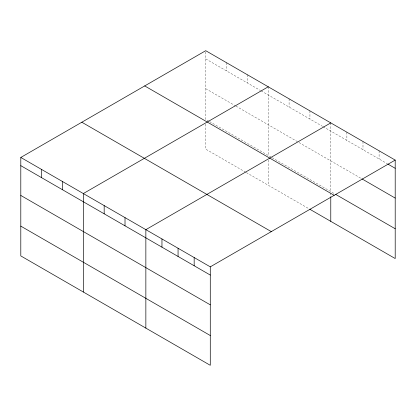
<?xml version="1.0" encoding="UTF-8"?>
<svg xmlns="http://www.w3.org/2000/svg" width="416" height="416" viewBox="0 0 416 416"><rect width="100%" height="100%" fill="white"/><g stroke="black" fill="none" stroke-linecap="round" stroke-linejoin="round"><path stroke-width="0.31" stroke-dasharray="2.08 1.56" d="M209.014 121.269L205.722 119.366L205.722 50.695M205.722 58.9L260.572 90.568M261.123 90.886L322.551 126.35M323.102 126.667L387.426 163.805M205.722 88.686L235.342 105.784M235.893 106.101L298.418 142.199M298.969 142.516L361.322 178.516M209.565 121.586L271.544 157.368M272.09 157.685L334.667 193.814M245.762 172.266L205.722 149.152L205.722 123.9M246.314 172.583L309.936 209.316M379.096 150.784L379.096 158.995M362.991 141.487L362.991 149.698M346.882 132.189L346.882 140.4M330.777 122.892L330.777 191.568M330.777 192.863L330.777 196.097M309.936 110.859L309.936 119.07M289.094 98.826L289.094 107.037M268.252 86.793L268.252 155.47M268.252 159.999L268.252 185.25M247.411 74.76L247.411 82.971M226.569 62.728L226.569 70.938"/><path stroke-width="0.62" d="M210.278 304.845L210.278 266.848L20.8 157.456L20.8 255.913L210.278 365.305L210.278 304.845L20.8 195.447M309.936 209.316L395.2 258.544L395.2 160.087L205.722 50.695L20.8 157.456M268.252 86.793L83.325 193.56L83.325 292.016M330.777 122.892L145.855 229.658L145.855 328.115M210.278 266.848L395.2 160.087M387.982 164.128L395.2 168.298M361.878 178.838L395.2 198.078M335.774 194.454L395.2 228.758M144.7 85.925L334.173 195.317M81.827 122.226L271.3 231.618M20.8 165.667L210.278 275.059M20.8 226.132L210.278 335.525M330.777 196.747L330.777 221.348M194.168 257.551L194.168 265.762M178.064 248.253L178.064 256.464M161.959 238.956L161.959 247.166M125.013 217.625L125.013 225.836M104.172 205.592L104.172 213.803M62.483 181.522L62.483 189.732M41.642 169.489L41.642 177.7"/></g></svg>
